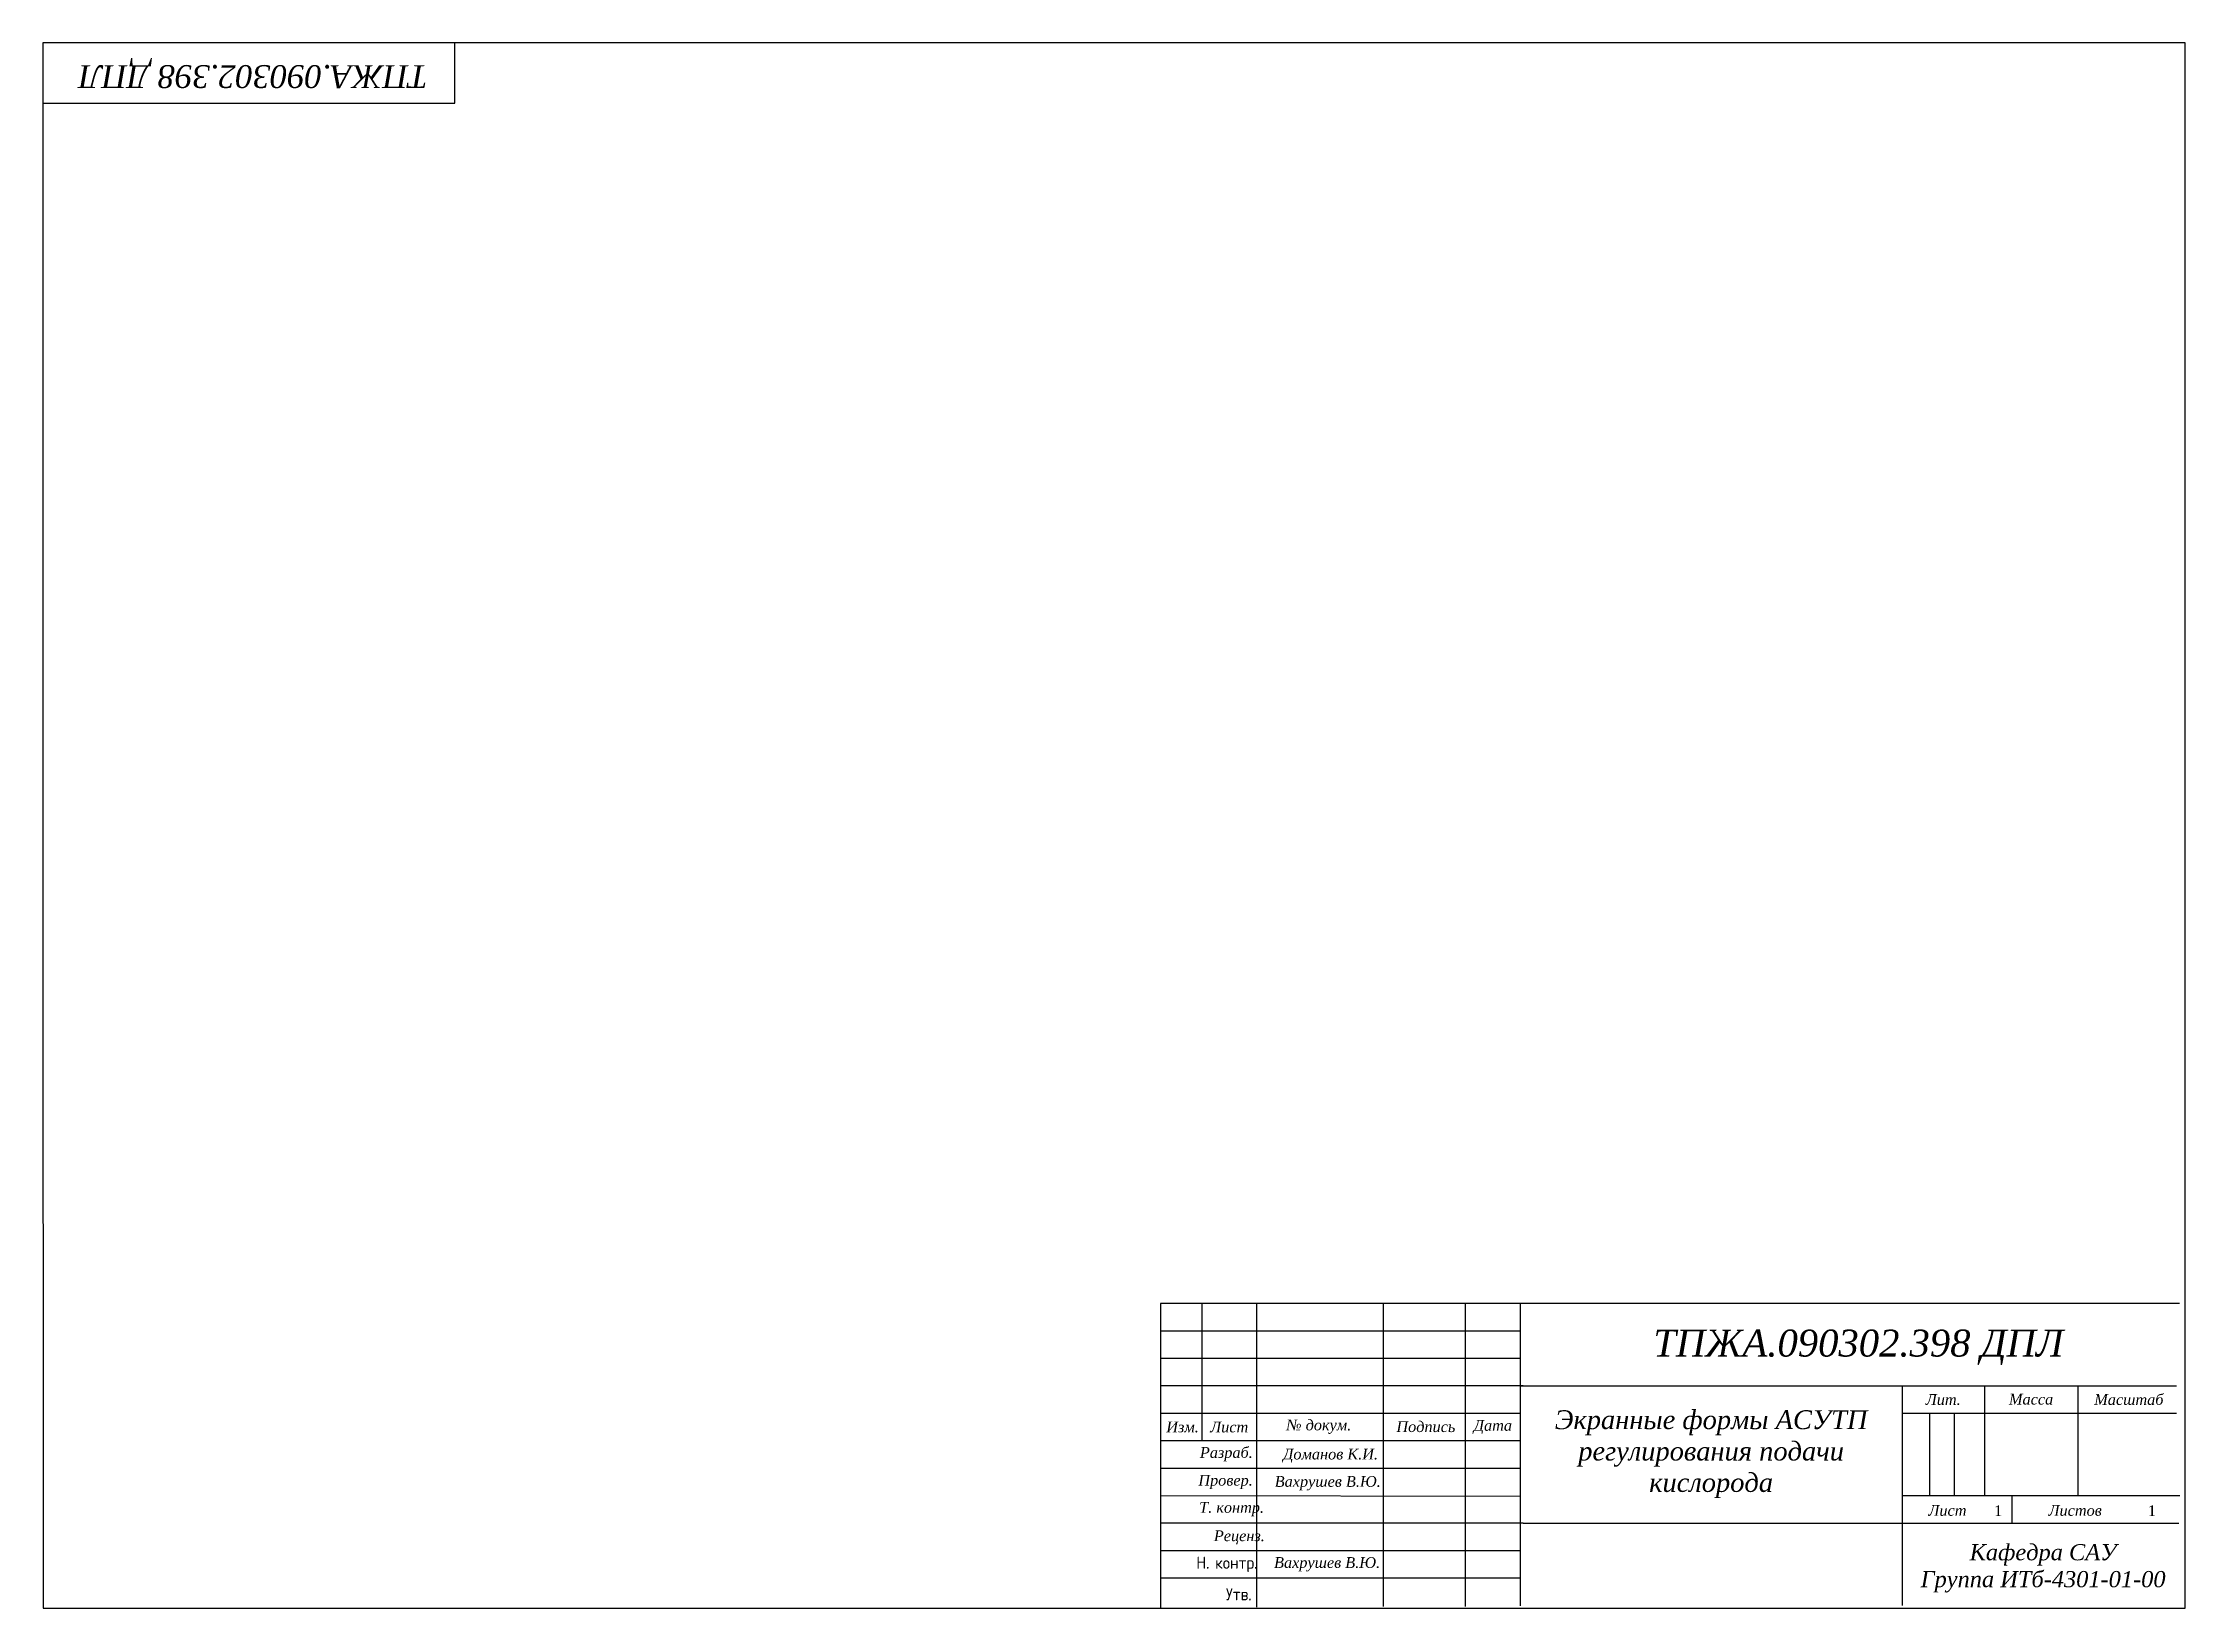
# Model space of a CAD drawing. Extents: x 0 to 390, y 0 to 285.
import ezdxf

# ---------------------------------------------------------------- set-up
doc = ezdxf.new("R2010")
doc.units = 0
doc.header["$MEASUREMENT"] = 0
doc.layers.get('0').update_dxf_attribs({"linetype": 'CONTINUOUS'})
doc.styles.get("Standard").update_dxf_attribs({"font": 'txt.shx'})

msp = doc.modelspace()

# ---------------------------------------------------------------- linework, layer by layer
at = {"color": 7, "linetype": 'CONTINUOUS'}
for p, q in [((0.38, 275.38), (0.38, 140.38)), ((211.39, 55.88), (211.39, 30.88)), ((221.39, 0.55), (221.39, 55.88)), ((244.39, 55.88), (244.39, 0.71)), ((259.39, 0.71), (259.39, 55.88)), ((269.39, 55.88), (269.39, 0.78)), ((389.39, 55.88), (276.39, 55.88)), ((203.99, 50.88), (269.39, 50.88)), ((203.99, 45.88), (269.39, 45.88)), ((269.89, 40.88), (203.99, 40.88)), ((269.39, 40.88), (388.89, 40.88)), ((338.89, 40.88), (338.89, 0.88)), ((370.89, 40.88), (370.89, 20.88)), ((203.99, 35.88), (269.39, 35.88)), ((343.89, 35.88), (343.89, 20.88)), ((348.39, 35.88), (348.39, 20.88)), ((203.99, 30.88), (269.39, 30.88)), ((203.99, 25.88), (269.39, 25.88)), ((203.99, 20.88), (269.39, 20.78)), ((338.89, 20.88), (389.49, 20.88)), ((358.89, 20.88), (358.89, 15.88)), ((269.89, 15.88), (203.99, 15.88)), ((269.89, 15.88), (389.29, 15.88)), ((203.99, 10.88), (269.39, 10.88)), ((203.99, 5.88), (269.39, 5.88))]:
    msp.add_line(p, q, dxfattribs=at)
msp.add_lwpolyline([(0.38, 274.38), (75.38, 274.38), (75.38, 285.38), (0.38, 285.38)], close=True, dxfattribs=at)
for points in [[(0.38, 140.38), (0.44, 0.38), (203.89, 0.38), (390.44, 0.38), (390.44, 285.38), (75.19, 285.38)], [(277.39, 55.88), (203.89, 55.88), (203.89, 0.38)], [(353.89, 40.88), (353.89, 35.88), (353.89, 20.88)], [(338.89, 35.88), (387.39, 35.88), (388.89, 35.88)]]:
    msp.add_lwpolyline(points, dxfattribs=at)

# ---------------------------------------------------------------- texts
at = {"insert": (38.69, 279.88), "char_height": 4.1641, "width": 73.5, "attachment_point": 5, "rotation": 180}
msp.add_mtext('\\C7;\\fTimes New Roman|b0|i1|;\\H4.164079438895;ТПЖА.090302.398 ДПЛ', dxfattribs=at)
for s, insert, char_height, width, attachment_point in [('\\C7;\\fTimes New Roman|b0|i1|;\\H4.898940731585;ТПЖА.090302.398 ДПЛ', (330.94, 47.88), 4.8989, 105, 5), ('\\C7;\\fTimes New Roman|b0|i1|;\\H1.9595628373325;Лит.', (346.39, 38.35), 1.9596, 15, 5), ('\\C7;\\fTimes New Roman|b0|i1|;\\H1.9595628373325;Масса', (362.39, 38.41), 1.9596, 15, 5), ('\\C7;\\fTimes New Roman|b0|i1|;\\H1.9595628373325;Масштаб', (380.19, 38.35), 1.9596, 20.5, 5), ('\\C7;\\fTimes New Roman|b0|i1|;\\H3.4292181462049;Экранные формы АСУТП \\Pрегулирования подачи \\Pкислорода', (304.13, 28.42), 3.4292, 68.625, 5), ('\\C7;\\fTimes New Roman|b0|i1|;\\H1.9595628373325;Изм.', (207.89, 33.35), 1.9596, 11, 5), ('\\C7;\\fTimes New Roman|b0|i1|;\\H1.9595628373325;Лист', (216.39, 33.35), 1.9596, 11, 5), ('\\C7;\\fTimes New Roman|b0|i1|;\\H1.9595628373325;№ докум.', (232.69, 33.41), 1.9596, 21.5, 5), ('\\C7;\\fTimes New Roman|b0|i1|;\\H1.9595628373325;Подпись', (252.19, 33.41), 1.9596, 17.5, 5), ('\\C7;\\fTimes New Roman|b0|i1|;\\H1.9595628373325;Дата', (264.39, 33.35), 1.9596, 11, 5), ('\\C7;\\fTimes New Roman|b0|i1|;\\H1.9595628373325;Разраб.', (220.68, 28.41), 1.9596, 16.95, 6), ('\\C7;\\fTimes New Roman|b0|i1|;\\H1.9595628373325;Доманов К.И.', (243.48, 28.13), 1.9596, 22.5, 6), ('\\C7;\\fTimes New Roman|b0|i1|;\\H1.9595628373325;Провер.', (220.68, 23.35), 1.9596, 16.95, 6), ('\\C7;\\fTimes New Roman|b0|i1|;\\H1.9595628373325;Вахрушев В.Ю.', (243.98, 23.13), 1.9596, 23, 6), ('\\C7;\\fTimes New Roman|b0|i1|;\\H1.9595628373325;Т. контр.', (222.73, 18.41), 1.9596, 19, 6), ('\\C7;\\fTimes New Roman|b0|i1|;\\H1.9595628373325;Лист', (347.16, 18.16), 1.9596, 15.55, 5), ('\\C7;\\fTimes New Roman|b0|i0|;\\H1.9568067714572;1', (356.39, 18.13), 1.9568, 5, 5), ('\\C7;\\fTimes New Roman|b0|i1|;\\H1.9595628373325;Листов', (370.41, 18.16), 1.9596, 18.95, 5), ('\\C7;\\fTimes New Roman|b0|i0|;\\H1.9568067714572;1', (384.39, 18.13), 1.9568, 5, 5), ('\\C7;\\fTimes New Roman|b0|i1|;\\H1.9595628373325;Реценз.', (222.87, 13.26), 1.9596, 19, 6), ('\\C7;\\fTimes New Roman|b0|i1|;\\H2.9393778942525;Кафедра САУ\\PГруппа ИТб-4301-01-00', (364.58, 7.63), 2.9394, 50, 5), ('\\C7;\\fCambria|b0|i1|;\\H2.1952064696699;Н\\fArial|b0|i1|;\\H2.0546471100301;.\\fRavie|b0|i1|;\\H2.257217951864; \\fCambria|b0|i1|;\\H2.1952064696699;контр\\fArial|b0|i1|;\\H2.0546471100301;.', (221.73, 8.35), 2.19521, 18, 6), ('\\C7;\\fTimes New Roman|b0|i1|;\\H1.9595628373325;Вахрушев В.Ю.', (243.86, 8.37), 1.9596, 23, 6), ('\\C7;\\fCambria|b0|i1|;\\H2.1952064696699;Утв\\fArial|b0|i1|;\\H2.0546471100301;.', (220.68, 2.91), 2.1952, 16.95, 6)]:
    msp.add_mtext(s, dxfattribs=dict(insert=insert, char_height=char_height, width=width, attachment_point=attachment_point))

doc.saveas('drawing.dxf')
